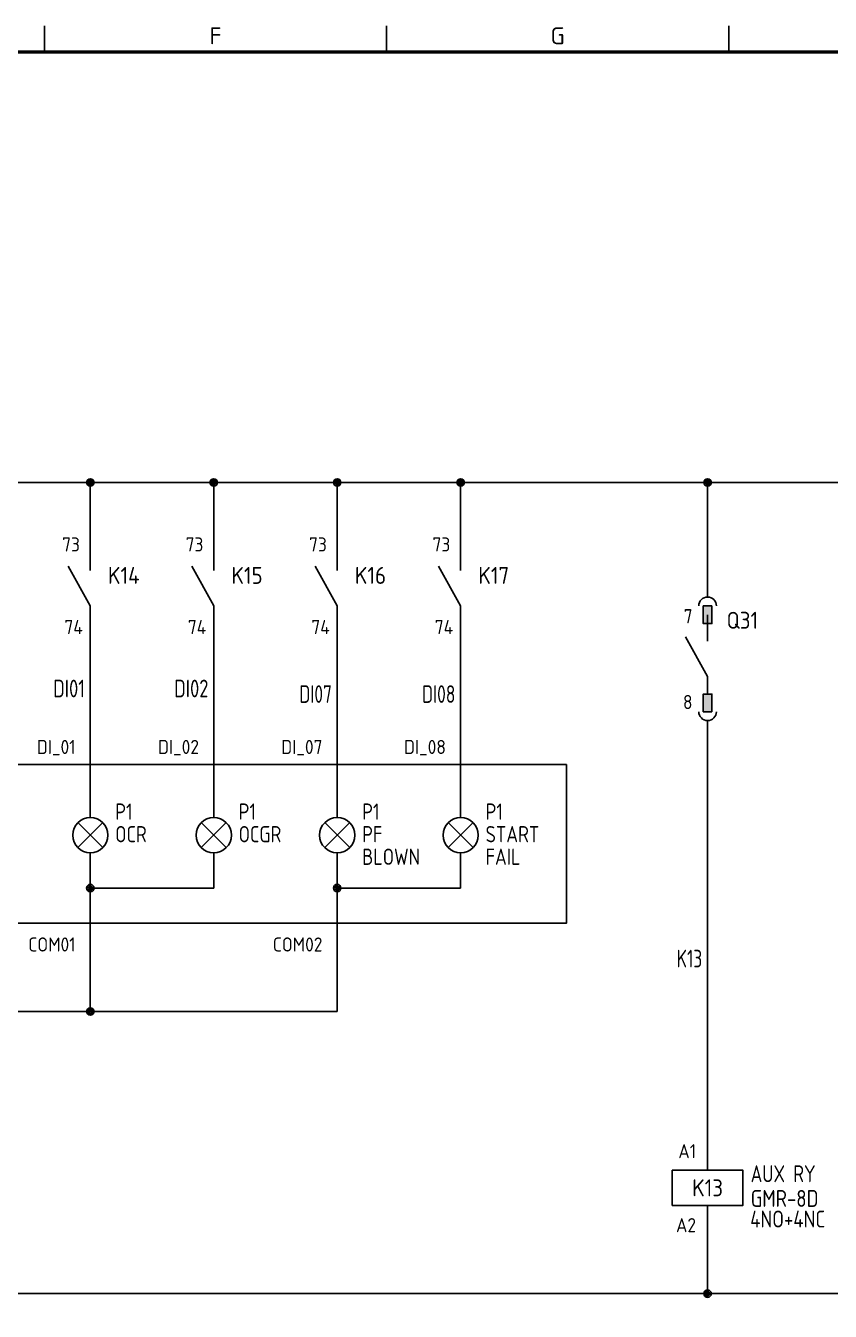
# Model space of a CAD drawing. Header units: millimetres. Extents: x 0 to 556, y 1 to 306.
# Drawn here: x 255.8 to 369.9, y 105 to 287.2 of the extents above; entities that cross this region are included whole.
import ezdxf
from ezdxf.enums import TextEntityAlignment as Align

# ---------------------------------------------------------------- set-up
doc = ezdxf.new("R2010")
doc.units = ezdxf.units.MM
for name, color, linetype in [('MISC', 7, 'Continuous'), ('Sheet Line', 3, 'Continuous'), ('Sheet Text', 2, 'Continuous'), ('SYMS', 7, 'Continuous'), ('TAGS', 7, 'Continuous'), ('TERMS', 7, 'Continuous'), ('WIRE_YELLOW', 2, 'Continuous'), ('WIREFIXED', 7, 'Continuous'), ('WIRENO', 7, 'Continuous')]:
    doc.layers.add(name, color=color, linetype=linetype)
doc.layers.add('Sheet Out Line', color=2, linetype='Continuous', lineweight=50)
doc.styles.add('WD', font='ISOCP2.shx')
doc.styles.add('WD_IEC', font='ISOCP2.shx', dxfattribs={"width": 1.1, "height": 2.4, "bigfont": 'whgtxt.shx'})
pattern_1 = [(45, (123.85557, 95.69532), (-0.1122532, 0.1122532), [])]

# ---------------------------------------------------------------- blocks, each defined once
blk = doc.blocks.new('LSSA3')
h = blk.add_hatch()
h.set_pattern_fill('ANSI31', color=256, scale=0.05, style=0)
h.set_pattern_definition(pattern_1)
h.paths.add_polyline_path([(345.99, 108.51), (346.14, 108.51)], flags=17)
edge = h.paths.add_edge_path(flags=17)
edge.add_line((345.83, 108.51), (345.99, 108.51))
edge.add_line((345.83, 108.51), (345.99, 108.51))
at = {"layer": 'Sheet Line'}
for p, q in [((258.5, 283.5), (258.5, 287.25)), ((307, 283.5), (307, 287.25)), ((355.5, 283.5), (355.5, 287.25))]:
    blk.add_line(p, q, dxfattribs=at)
at = {"layer": 'Sheet Out Line'}
blk.add_lwpolyline([(16, 6.5), (404, 6.5), (404, 283.5), (16, 283.5)], close=True, dxfattribs=at)
at = {"style": 'WD_IEC', "width": 1.1}
for tag, height, p in [('DESC4', 2.4, (57.5, 39.5)), ('CUSTOMERS31', 3.8, (219, 38)), ('TITLE1', 3.6, (333, 37.5)), ('CUSTOMERS21', 3.8, (219, 35.25)), ('DESC3', 2.4, (57.5, 33.5)), ('CUSTOMERS32', 3.8, (219, 32.5)), ('TITLE2', 3.6, (333, 32.5)), ('CUSTOMERS22', 3.8, (219, 29.75)), ('TITLE3', 3.6, (333, 27.5)), ('RN', 3.5, (398, 28.75)), ('DESC2', 2.4, (57.5, 27.5)), ('CUSTOMERS33', 3.8, (219, 27)), ('DESC1', 2.4, (57.5, 21.5)), ('WORKNO', 3.5, (365.5, 18.5)), ('FILE', 2.4, (314, 18.5)), ('DESC0', 2.4, (57.5, 15.5)), ('SHN', 2.4, (395, 12)), ('TSH', 2.4, (401, 9))]:
    blk.add_attdef(tag, text='', height=height, dxfattribs=at).set_placement(p, align=Align.MIDDLE_CENTER)
at = {"style": 'WD_IEC'}
for tag, p in [('DATE4', (96.5, 39.5)), ('DRWN4', (111.5, 39.5)), ('DSGN4', (126.5, 39.5)), ('CHKD4', (141.5, 39.5)), ('APPD4', (156.5, 39.5)), ('DATE3', (96.5, 33.5)), ('DRWN3', (111.5, 33.5)), ('DSGN3', (126.5, 33.5)), ('CHKD3', (141.5, 33.5)), ('APPD3', (156.5, 33.5)), ('DATE2', (96.5, 27.5)), ('DRWN2', (111.5, 27.5)), ('DSGN2', (126.5, 27.5)), ('CHKD2', (141.5, 27.5)), ('APPD2', (156.5, 27.5)), ('DATE1', (96.5, 21.5)), ('DRWN1', (111.5, 21.5)), ('DSGN1', (126.5, 21.5)), ('CHKD1', (141.5, 21.5)), ('APPD1', (156.5, 21.5)), ('DATE0', (96.5, 15.5)), ('DRWN0', (111.5, 15.5)), ('DSGN0', (126.5, 15.5)), ('CHKD0', (141.5, 15.5)), ('APPD0', (156.5, 15.5))]:
    blk.add_attdef(tag, text='', height=2.4, dxfattribs=at).set_placement(p, align=Align.MIDDLE_CENTER)
at = {"style": 'WD_IEC', "width": 1.1}
for tag, p in [('DWG1ST', (345, 10.5)), ('DWGNO', (373.49, 10.5))]:
    blk.add_attdef(tag, text='', height=3.5, dxfattribs=at).set_placement(p, align=Align.MIDDLE_LEFT)
at = {"style": 'WD_IEC', "width": 1.1, "flags": 9}
blk.add_attdef('WD_TB', (0, 0), '', height=2.4, dxfattribs=at)
at = {"layer": 'Sheet Text', "style": 'WD_IEC', "width": 1.1}
for s, p in [('F', (282.75, 284.62)), ('G', (331.25, 284.62))]:
    blk.add_text(s, height=2.4, dxfattribs=at).set_placement(p, align=Align.CENTER)
blk = doc.blocks.new('WDDOT')
for radius in [0.529, 0.33, 0.164]:
    blk.add_circle((0, 0), radius)
blk = doc.blocks.new('VB421_AUXCONTACT1')
for p, q in [((0, 7.5), (0, 2.5)), ((0, -2.5), (-3.12, 3.12)), ((0, -2.5), (0, -7.5))]:
    blk.add_line(p, q)
at = {"style": 'WD_IEC', "flags": 1}
for tag, p, height in [('X2TERM01', (0, 7.5), 0.34), ('X4LINK', (-2.75, 0), 0.32), ('X1LINK', (0, 0), 0.34), ('X8TERM02', (0, -7.5), 0.34)]:
    blk.add_attdef(tag, p, '', height=height, dxfattribs=at)
at = {"linetype": 'Continuous', "style": 'WD_IEC'}
for tag, p in [('TERM01', (-1.47, 5.21)), ('TERM02', (-1.06, -6.5))]:
    blk.add_attdef(tag, text='', height=2, dxfattribs=at).set_placement(p, align=Align.RIGHT)
at = {"style": 'WD_IEC'}
for tag, p in [('TAG2', (2.5, 0.62)), ('TEXT1', (2.5, -2.89)), ('TEXT2', (2.5, -6.09))]:
    blk.add_attdef(tag, p, '', height=2.4, dxfattribs=at)
for tag, p in [('INST', (-2.43, -9.12)), ('LOC', (-2.58, -10.73))]:
    blk.add_attdef(tag, text='', height=1, dxfattribs=at).set_placement(p, align=Align.RIGHT)
at = {"style": 'WD_IEC', "flags": 1}
for tag, p in [('FAMILY', (-2.53, -13.64)), ('XREF', (-2.58, -12.19)), ('CONTACT', (-2.6, -15.24))]:
    blk.add_attdef(tag, text='', height=1, dxfattribs=at).set_placement(p, align=Align.RIGHT)
blk = doc.blocks.new('WD_WNV')
at = {"linetype": 'Continuous', "style": 'WD_IEC', "width": 0.8}
blk.add_attdef('WIRENO', text='', height=2.5, rotation=90, dxfattribs=at).set_placement((-0.75, 0), align=Align.CENTER)
at = {"style": 'WD_IEC', "flags": 1}
for tag, p in [('W08USER', (-1, 0.375)), ('W04USER', (-1, 0.875)), ('W05USER', (-1, 0.75)), ('W09USER', (-1, 0.25)), ('W03USER', (-1, 1)), ('W06USER', (-1, 0.625)), ('W07USER', (-1, 0.5)), ('W02USER', (-1, 1.125)), ('W01USER', (-1, 1.25)), ('W10USER', (-1, 0.125))]:
    blk.add_attdef(tag, text='', height=0.08, dxfattribs=at).set_placement(p, align=Align.CENTER)
blk = doc.blocks.new('VH62_INDICATING1')
for p, q in [((-0.62, 10), (0.62, 10)), ((0, 10), (0, 2.5)), ((-1.77, -1.77), (1.77, 1.77)), ((1.77, -1.77), (-1.77, 1.77)), ((0, -2.5), (0, -12.5))]:
    blk.add_line(p, q)
blk.add_circle((0, 0), 2.5)
at = {"linetype": 'Continuous', "style": 'WD_IEC'}
for tag, p in [('TERM01', (-2.09, 11.5)), ('TERM02', (-2.09, -16.5))]:
    blk.add_attdef(tag, text='', height=2, dxfattribs=at).set_placement(p, align=Align.RIGHT)
at = {"style": 'WD', "flags": 1}
for tag, p in [('X2TERM01', (0, 10)), ('X8TERM02', (0, -12.5))]:
    blk.add_attdef(tag, p, '', height=0.08, dxfattribs=at)
at = {"style": 'WD_IEC', "width": 0.9}
for tag, p in [('TAG2', (3.53, 2.19)), ('TEXT1', (3.53, -1.01)), ('TEXT2', (3.53, -4.21))]:
    blk.add_attdef(tag, p, '', height=2.3, dxfattribs=at)
at = {"style": 'WD', "flags": 1}
for tag, p in [('INST', (-2.2, -5.95)), ('LOC', (-2.44, -7.4)), ('XREF', (-2.44, -8.94)), ('PINLIST_TYPE', (-2.47, -11.83)), ('FAMILY', (-2.47, -10.4))]:
    blk.add_attdef(tag, text='', height=1, dxfattribs=at).set_placement(p, align=Align.RIGHT)
blk = doc.blocks.new('VH62_INDICATING2')
for p, q in [((-0.62, 10), (0.62, 10)), ((0, 10), (0, 2.5)), ((-1.77, -1.77), (1.77, 1.77)), ((1.77, -1.77), (-1.77, 1.77)), ((0, -2.5), (0, -7.5))]:
    blk.add_line(p, q)
blk.add_circle((0, 0), 2.5)
at = {"linetype": 'Continuous', "style": 'WD_IEC'}
blk.add_attdef('TERM01', text='', height=2, dxfattribs=at).set_placement((-2.09, 11.5), align=Align.RIGHT)
at = {"style": 'WD', "flags": 1}
blk.add_attdef('X2TERM01', (0, 10), '', height=0.08, dxfattribs=at)
at = {"style": 'WD_IEC', "width": 0.9}
for tag, p in [('TAG2', (3.53, 2.19)), ('TEXT1', (3.53, -1.01)), ('TEXT2', (3.53, -4.21))]:
    blk.add_attdef(tag, p, '', height=2.3, dxfattribs=at)
at = {"style": 'WD', "flags": 1}
for tag, p in [('INST', (-2.2, -5.95)), ('LOC', (-2.44, -7.4)), ('XREF', (-2.44, -8.94)), ('PINLIST_TYPE', (-2.47, -11.83)), ('FAMILY', (-2.47, -10.4))]:
    blk.add_attdef(tag, text='', height=1, dxfattribs=at).set_placement(p, align=Align.RIGHT)
blk = doc.blocks.new('VJ11_AUXRY_Q1')
for p, q in [((0, 2.5), (0, 7.5)), ((0, -2.5), (0, -7.5))]:
    blk.add_line(p, q)
blk.add_lwpolyline([(-5, 2.5), (-5, -2.5), (5, -2.5), (5, 2.5)], close=True)
at = {"style": 'WD_IEC', "flags": 1}
for tag, p, height in [('X2TERM01', (0, 7.5), 0.32), ('X4LINK', (-5, 0), 0.32), ('X1LINK', (5, 0), 0.32), ('INST', (2.17, -4.46), 1), ('LOC', (2.14, -5.76), 1), ('X8TERM02', (0, -7.5), 0.32), ('FAMILY', (2.27, -7.15), 1), ('CAT', (2.31, -9.98), 1), ('MFG', (2.34, -8.68), 1), ('ASSYCODE', (2.25, -11.11), 1), ('WDTAGALT', (2.25, -12.35), 1), ('PEER_PINLIST', (2.25, -13.65), 1)]:
    blk.add_attdef(tag, p, '', height=height, dxfattribs=at)
at = {"style": 'WD_IEC'}
for tag, p in [('TERM01', (-1.63, 4.2)), ('TERM02', (-1.63, -6.29))]:
    blk.add_attdef(tag, text='', height=2, dxfattribs=at).set_placement(p, align=Align.RIGHT)
for tag, p, width in [('RATING12', (6.11, 0.8), 0.85), ('RATING11', (6.11, -2.7), 0.9), ('RATING1', (6.04, -5.62), 0.9)]:
    blk.add_attdef(tag, p, '', height=2.4, dxfattribs=dict(at, width=width))
blk.add_attdef('TAG1', text='', height=2.4, dxfattribs=at).set_placement((0, 0), align=Align.MIDDLE_CENTER)
at = {"lineweight": 9, "style": 'WD_IEC'}
for tag, p in [('NO', (-5.5, -16.5)), ('NC', (-5.5, -20))]:
    blk.add_attdef(tag, text='', height=2.5, dxfattribs=at).set_placement(p, align=Align.TOP_RIGHT)
for tag, p in [('XREFNO', (-4, -16.5)), ('XREFNC', (-4, -20))]:
    blk.add_attdef(tag, text='', height=2.5, dxfattribs=at).set_placement(p, align=Align.TOP_LEFT)
blk = doc.blocks.new('VA121_AUXCONTACT')
for p, q in [((0, 11.25), (0, 8.75)), ((0, 6.25), (0, 2.5)), ((0, -2.5), (-3.12, 3.12)), ((0, -2.5), (0, -5)), ((0, -11.25), (0, -8.75))]:
    blk.add_line(p, q)
for points in [[(0.62, 7.5), (-0.62, 7.5), (-0.62, 5), (0.62, 5)], [(0.62, -7.5), (-0.62, -7.5), (-0.62, -5), (0.62, -5)]]:
    blk.add_lwpolyline(points, close=True)
for centre, start, end in [((0, 7.5), 0, 180), ((0, -7.5), 180, 0)]:
    blk.add_arc(centre, 1.25, start, end)
for points in [[(0.62, 5), (0.62, 7.5), (-0.62, 5), (-0.62, 7.5)], [(0.62, -5), (0.62, -7.5), (-0.62, -5), (-0.62, -7.5)]]:
    blk.add_solid(points)
at = {"flags": 1}
for tag, p, height, style in [('X2TERM01', (0, 11.25), 0.08, 'WD'), ('X4LINK', (-2.42, 0), 0.32, 'WD_IEC'), ('X1LINK', (0, 0), 0.32, 'WD_IEC'), ('X8TERM02', (0, -11.25), 0.08, 'WD')]:
    blk.add_attdef(tag, p, '', height=height, dxfattribs=dict(at, style=style))
at = {"style": 'WD_IEC'}
for tag, p in [('TERM01', (-2.13, 5.04)), ('TERM02', (-2.13, -7.13))]:
    blk.add_attdef(tag, text='', height=2, dxfattribs=at).set_placement(p, align=Align.RIGHT)
for tag, p in [('TAG2', (2.69, 5.46)), ('TEXT1', (2.69, 1.42)), ('TEXT2', (2.69, -1.5))]:
    blk.add_attdef(tag, text='', height=2.4, dxfattribs=at).set_placement(p, align=Align.MIDDLE_LEFT)
at = {"style": 'WD_IEC', "flags": 1}
blk.add_attdef('XREF', text='', height=1.8, dxfattribs=at).set_placement((2.69, -3.96), align=Align.MIDDLE_LEFT)
for tag, p in [('INST', (-2.37, -9.97)), ('LOC', (-2.4, -11.27)), ('FAMILY', (-2.27, -12.66)), ('CONTACT', (-2.27, -14))]:
    blk.add_attdef(tag, text='', height=1, dxfattribs=at).set_placement(p, align=Align.RIGHT)

msp = doc.modelspace()

# ---------------------------------------------------------------- hatches: boundary and pattern name
h = msp.add_hatch()
h.set_pattern_fill('ANSI31', color=256, scale=0.05, style=0)
h.set_pattern_definition(pattern_1)
h.paths.add_polyline_path([(345.99, 108.51), (346.14, 108.51)], flags=17)
edge = h.paths.add_edge_path(flags=17)
edge.add_line((345.83, 108.51), (345.99, 108.51))
edge.add_line((345.83, 108.51), (345.99, 108.51))

# ---------------------------------------------------------------- linework, layer by layer
at = {"color": 1, "linetype": 'Continuous'}
msp.add_lwpolyline([(142.5, 182.5), (332.5, 182.5), (332.5, 160), (142.5, 160)], close=True, dxfattribs=at)
at = {"layer": 'WIRE_YELLOW', "linetype": 'Continuous'}
for p, q in [((50, 222.5), (390, 222.5)), ((265, 222.5), (265, 215)), ((282.5, 222.5), (282.5, 215)), ((300, 222.5), (300, 215)), ((317.5, 222.5), (317.5, 215)), ((352.5, 222.5), (352.5, 208.75)), ((300, 200), (300, 182.5)), ((317.5, 200), (317.5, 182.5)), ((352.5, 186.25), (352.5, 130)), ((282.5, 165), (265, 165)), ((317.5, 165), (300, 165)), ((265, 160), (265, 147.5)), ((300, 160), (300, 147.5)), ((265, 147.5), (207.5, 147.5)), ((300, 147.5), (265, 147.5)), ((352.5, 115), (352.5, 107.5)), ((50, 107.5), (390, 107.5))]:
    msp.add_line(p, q, dxfattribs=at)
at = {"layer": 'WIRE_YELLOW', "color": 2, "linetype": 'Continuous'}
for p, q in [((265, 200), (265, 182.5)), ((282.5, 200), (282.5, 182.5))]:
    msp.add_line(p, q, dxfattribs=at)

# ---------------------------------------------------------------- block references
at = {"linetype": 'Continuous'}
msp.add_blockref('LSSA3', (0, 0), dxfattribs=at)
at = {"layer": 'SYMS', "linetype": 'Continuous'}
for p in [(265, 222.5), (282.5, 222.5), (300, 222.5), (317.5, 222.5), (352.5, 222.5), (265, 165), (300, 165), (265, 147.5), (352.5, 107.5)]:
    msp.add_blockref('WDDOT', p, dxfattribs=at)
at = {"layer": 'SYMS', "color": 2, "linetype": 'Continuous'}
ref = msp.add_blockref('VB421_AUXCONTACT1', (265, 207.5), dxfattribs=at)
ref.add_attrib('TERM02', '74', dxfattribs={"layer": 'TERMS', "linetype": 'Continuous', "height": 2, "style": 'WD_IEC'}).set_placement((263.94, 201), align=Align.RIGHT)
ref.add_attrib('TERM01', '73', dxfattribs={"layer": 'TERMS', "linetype": 'Continuous', "height": 2, "style": 'WD_IEC'}).set_placement((263.53, 212.71), align=Align.RIGHT)
ref.add_attrib('TAG2', 'K14', (267.5, 208.12), dxfattribs={"layer": 'TAGS', "height": 2.4, "style": 'WD_IEC'})
ref = msp.add_blockref('VB421_AUXCONTACT1', (282.5, 207.5), dxfattribs=at)
ref.add_attrib('TERM02', '74', dxfattribs={"layer": 'TERMS', "linetype": 'Continuous', "height": 2, "style": 'WD_IEC'}).set_placement((281.44, 201), align=Align.RIGHT)
ref.add_attrib('TERM01', '73', dxfattribs={"layer": 'TERMS', "linetype": 'Continuous', "height": 2, "style": 'WD_IEC'}).set_placement((281.03, 212.71), align=Align.RIGHT)
ref.add_attrib('TAG2', 'K15', (285, 208.12), dxfattribs={"layer": 'TAGS', "height": 2.4, "style": 'WD_IEC'})
at = {"layer": 'SYMS', "linetype": 'Continuous'}
ref = msp.add_blockref('VB421_AUXCONTACT1', (300, 207.5), dxfattribs=at)
ref.add_attrib('TERM02', '74', dxfattribs={"layer": 'TERMS', "linetype": 'Continuous', "height": 2, "style": 'WD_IEC'}).set_placement((298.94, 201), align=Align.RIGHT)
ref.add_attrib('TERM01', '73', dxfattribs={"layer": 'TERMS', "linetype": 'Continuous', "height": 2, "style": 'WD_IEC'}).set_placement((298.53, 212.71), align=Align.RIGHT)
ref.add_attrib('TAG2', 'K16', (302.5, 208.12), dxfattribs={"layer": 'TAGS', "height": 2.4, "style": 'WD_IEC'})
ref = msp.add_blockref('VB421_AUXCONTACT1', (317.5, 207.5), dxfattribs=at)
ref.add_attrib('TERM02', '74', dxfattribs={"layer": 'TERMS', "linetype": 'Continuous', "height": 2, "style": 'WD_IEC'}).set_placement((316.44, 201), align=Align.RIGHT)
ref.add_attrib('TERM01', '73', dxfattribs={"layer": 'TERMS', "linetype": 'Continuous', "height": 2, "style": 'WD_IEC'}).set_placement((316.03, 212.71), align=Align.RIGHT)
ref.add_attrib('TAG2', 'K17', (320, 208.12), dxfattribs={"layer": 'TAGS', "height": 2.4, "style": 'WD_IEC'})
ref = msp.add_blockref('VA121_AUXCONTACT', (352.5, 197.5), dxfattribs=at)
ref.add_attrib('TERM02', '8', dxfattribs={"layer": 'TERMS', "height": 2, "style": 'WD_IEC'}).set_placement((350.37, 190.37), align=Align.RIGHT)
ref.add_attrib('TERM01', '7', dxfattribs={"layer": 'TERMS', "height": 2, "style": 'WD_IEC'}).set_placement((350.37, 202.54), align=Align.RIGHT)
ref.add_attrib('TAG2', 'Q31', dxfattribs={"layer": 'TAGS', "height": 2.4, "style": 'WD_IEC'}).set_placement((355.19, 202.96), align=Align.MIDDLE_LEFT)
ref = msp.add_blockref('VH62_INDICATING1', (265, 172.5), dxfattribs=at)
ref.add_attrib('TEXT1', 'OCR', (268.53, 171.49), dxfattribs={"layer": 'MISC', "height": 2.3, "style": 'WD_IEC', "width": 0.9})
ref.add_attrib('TAG2', 'P1', (268.53, 174.69), dxfattribs={"layer": 'TAGS', "height": 2.3, "style": 'WD_IEC', "width": 0.9})
ref.add_attrib('TERM02', 'COM01', dxfattribs={"layer": 'TERMS', "linetype": 'Continuous', "height": 2, "style": 'WD_IEC'}).set_placement((262.91, 156), align=Align.RIGHT)
ref.add_attrib('TERM01', 'DI_01', dxfattribs={"layer": 'TERMS', "linetype": 'Continuous', "height": 2, "style": 'WD_IEC'}).set_placement((262.91, 184), align=Align.RIGHT)
ref = msp.add_blockref('VH62_INDICATING2', (282.5, 172.5), dxfattribs=at)
ref.add_attrib('TEXT1', 'OCGR', (286.03, 171.49), dxfattribs={"layer": 'MISC', "height": 2.3, "style": 'WD_IEC', "width": 0.9})
ref.add_attrib('TERM01', 'DI_02', dxfattribs={"layer": 'TERMS', "linetype": 'Continuous', "height": 2, "style": 'WD_IEC'}).set_placement((280.41, 184), align=Align.RIGHT)
ref.add_attrib('TAG2', 'P1', (286.03, 174.69), dxfattribs={"layer": 'TAGS', "height": 2.3, "style": 'WD_IEC', "width": 0.9})
ref = msp.add_blockref('VH62_INDICATING1', (300, 172.5), dxfattribs=at)
ref.add_attrib('TEXT2', 'BLOWN', (303.53, 168.29), dxfattribs={"layer": 'MISC', "height": 2.3, "style": 'WD_IEC', "width": 0.9})
ref.add_attrib('TEXT1', 'PF', (303.53, 171.49), dxfattribs={"layer": 'MISC', "height": 2.3, "style": 'WD_IEC', "width": 0.9})
ref.add_attrib('TAG2', 'P1', (303.53, 174.69), dxfattribs={"layer": 'TAGS', "height": 2.3, "style": 'WD_IEC', "width": 0.9})
ref.add_attrib('TERM02', 'COM02', dxfattribs={"layer": 'TERMS', "linetype": 'Continuous', "height": 2, "style": 'WD_IEC'}).set_placement((297.91, 156), align=Align.RIGHT)
ref.add_attrib('TERM01', 'DI_07', dxfattribs={"layer": 'TERMS', "linetype": 'Continuous', "height": 2, "style": 'WD_IEC'}).set_placement((297.91, 184), align=Align.RIGHT)
ref = msp.add_blockref('VH62_INDICATING2', (317.5, 172.5), dxfattribs=at)
ref.add_attrib('TEXT2', 'FAIL', (321.03, 168.29), dxfattribs={"layer": 'MISC', "height": 2.3, "style": 'WD_IEC', "width": 0.9})
ref.add_attrib('TEXT1', 'START', (321.03, 171.49), dxfattribs={"layer": 'MISC', "height": 2.3, "style": 'WD_IEC', "width": 0.9})
ref.add_attrib('TERM01', 'DI_08', dxfattribs={"layer": 'TERMS', "linetype": 'Continuous', "height": 2, "style": 'WD_IEC'}).set_placement((315.41, 184), align=Align.RIGHT)
ref.add_attrib('TAG2', 'P1', (321.03, 174.69), dxfattribs={"layer": 'TAGS', "height": 2.3, "style": 'WD_IEC', "width": 0.9})
ref = msp.add_blockref('VJ11_AUXRY_Q1', (352.5, 122.5), dxfattribs=at)
ref.add_attrib('RATING1', '4NO+4NC', (358.54, 116.88), dxfattribs={"layer": 'MISC', "height": 2.4, "style": 'WD_IEC', "width": 0.9})
ref.add_attrib('RATING11', 'GMR-8D', (358.61, 119.8), dxfattribs={"layer": 'MISC', "height": 2.4, "style": 'WD_IEC', "width": 0.9})
ref.add_attrib('RATING12', 'AUX RY', (358.61, 123.3), dxfattribs={"layer": 'MISC', "height": 2.4, "style": 'WD_IEC', "width": 0.85})
ref.add_attrib('TAG1', 'K13', dxfattribs={"layer": 'TAGS', "height": 2.4, "style": 'WD_IEC'}).set_placement((352.5, 122.5), align=Align.MIDDLE_CENTER)
ref.add_attrib('TERM02', 'A2', dxfattribs={"layer": 'TERMS', "height": 2, "style": 'WD_IEC'}).set_placement((350.87, 116.21), align=Align.RIGHT)
ref.add_attrib('TERM01', 'A1', dxfattribs={"layer": 'TERMS', "height": 2, "style": 'WD_IEC'}).set_placement((350.87, 126.7), align=Align.RIGHT)
at = {"layer": 'WIREFIXED', "linetype": 'Continuous'}
ref = msp.add_blockref('WD_WNV', (300, 192.5), dxfattribs=at)
ref.add_attrib('WIRENOF', 'DI07', dxfattribs={"linetype": 'Continuous', "height": 2.5, "style": 'WD_IEC', "width": 0.8}).set_placement((299.25, 192.5), align=Align.MIDDLE_RIGHT)
ref = msp.add_blockref('WD_WNV', (317.5, 192.5), dxfattribs=at)
ref.add_attrib('WIRENOF', 'DI08', dxfattribs={"linetype": 'Continuous', "height": 2.5, "style": 'WD_IEC', "width": 0.8}).set_placement((316.75, 192.5), align=Align.MIDDLE_RIGHT)
ref = msp.add_blockref('WD_WNV', (352.5, 155), dxfattribs=at)
ref.add_attrib('WIRENOF', 'K13', dxfattribs={"linetype": 'Continuous', "height": 2.5, "style": 'WD_IEC', "width": 0.8}).set_placement((351.75, 155), align=Align.MIDDLE_RIGHT)
at = {"layer": 'WIRENO', "color": 2, "linetype": 'Continuous'}
ref = msp.add_blockref('WD_WNV', (265, 193.29), dxfattribs=at)
ref.add_attrib('WIRENO', 'DI01', dxfattribs={"linetype": 'Continuous', "height": 2.5, "style": 'WD_IEC', "width": 0.85}).set_placement((264.25, 193.29), align=Align.MIDDLE_RIGHT)
ref = msp.add_blockref('WD_WNV', (282.5, 193.29), dxfattribs=at)
ref.add_attrib('WIRENO', 'DI02', dxfattribs={"linetype": 'Continuous', "height": 2.5, "style": 'WD_IEC', "width": 0.85}).set_placement((281.75, 193.29), align=Align.MIDDLE_RIGHT)

doc.saveas('drawing.dxf')
